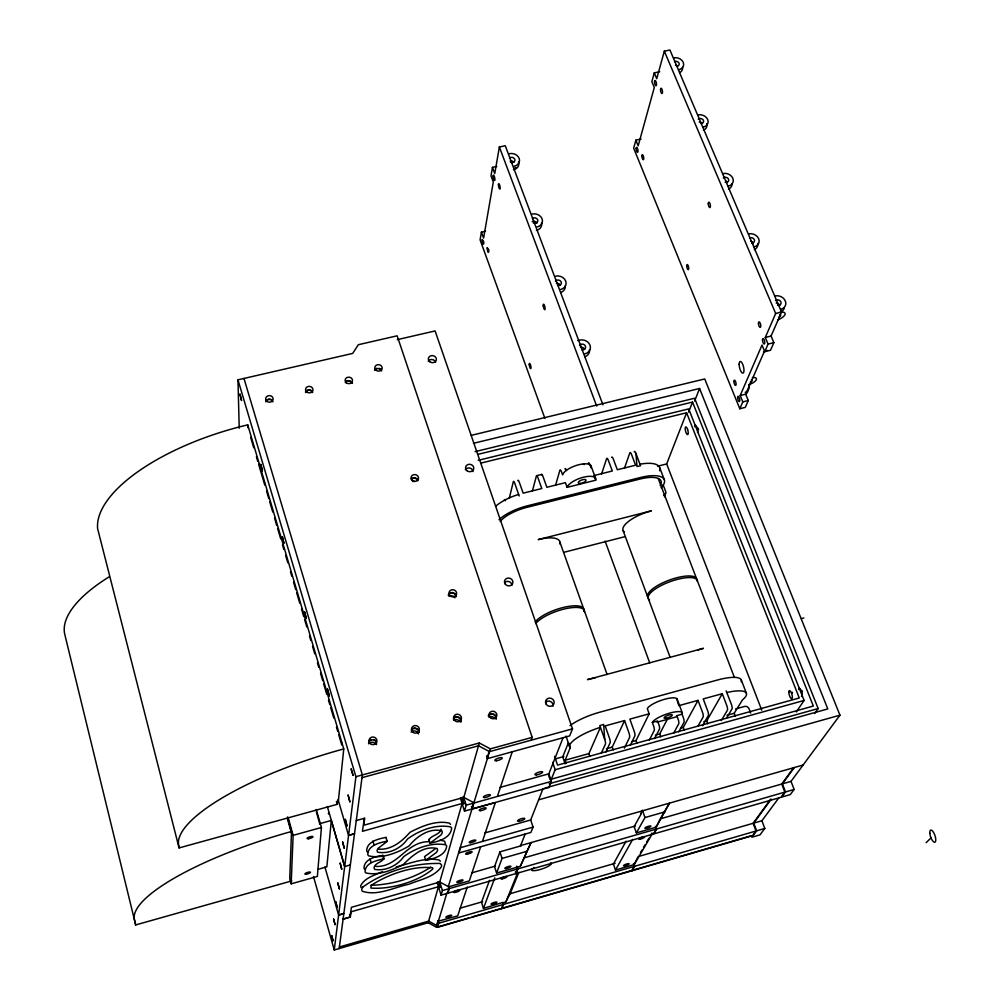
<?xml version="1.0" encoding="UTF-8"?>
<svg xmlns="http://www.w3.org/2000/svg" width="1000" height="1000" viewBox="0 0 1000 1000"><rect width="100%" height="100%" fill="white"/><g stroke="black" fill="none" stroke-linecap="round" stroke-linejoin="round"><path stroke-width="1.5" d="M289.913 827.65L289.975 826M445.5 844.1L444.613 841.175L439.988 840.163M287.45 817.05L291.512 831.513L289.738 878.688L291.163 883.838L317.375 876.438L321.413 827.5L316.25 809.5M291.163 883.838L293.125 835.35L288.062 817.362M328.45 814.038L328.562 812.788M319.575 823.713L331.312 820.45L326.85 866.838L317.863 869.362M341.975 742.862L341.763 744.95L338.663 734.5M337.25 804.312L337.625 800.738L338.413 800.525L343.762 748.938L247.725 424.862A154.225 63.338 -16.2 0 0 97.613 528.638L179.075 847.925L337.25 804.312L336.425 801.475M468.525 918L436.55 927.3L428.188 922.725L334.25 950L355.913 776.712L237.963 379.825L352.725 353.4L358.3 344.725L397.137 335.812L532.175 737.375L531.188 740.2M339.162 948.575L362.362 774.95L243.975 378.45M364.312 818.375L362.438 831.312L462.088 803.5L439.762 882.013L442.4 890.575L441.062 895.15L447.537 893.275L448.925 888.688L448.325 886.55L439.762 882.013L351.4 907.325L349.988 917.087L343.1 919.075M343.088 919.15L350.312 917.075L351.087 911.8L438.425 886.737L428.188 922.725M485.525 231.25L481.413 232.15L480.1 239.862L544.888 418.325M496.788 166.438L492.463 167.362L491.012 175.888L493.3 182.037L483.587 238.125L481.413 232.15M602.962 404.837L505.25 145.725L499.363 146.975L494.762 173.55L492.463 167.362M386 837.638L386.05 837.387C378.7 838.787 366.6 841.475 366.675 851.062L367.7 852.175M435.325 848.812L424.575 856.6L425.625 860.4C433.587 858.7 445.65 855.725 446.7 845.962L445.737 844.8C431.275 842.163 415.325 848.162 403.7 856.675C397.375 865.713 385.45 871.375 374.6 869.362L374.05 867.763C374.775 861.7 387.2 861.912 382.788 855.2M387.137 841.413L387.175 841.162C379.85 842.588 367.738 845.225 367.775 854.812L368.8 855.913C382.55 858.913 397.25 852.9 409.05 845.987C416.75 836.388 429.237 827.675 441.962 830.8L442.287 832.837L441.1 834.887L429.963 843.213C438.275 841.538 450.613 838.263 451.662 828.15L450.7 826.912C435.875 823.938 419.375 830.212 407.5 839.038C401.1 848.413 388.762 854.425 377.587 852.15L377.038 850.462L378.025 848.413L387.137 841.413L386.05 837.387M509.338 498L513.312 481.737A3.575 0.8 76.1 0 1 514.788 483.325L519.163 496M441.125 829.125C440.05 836.025 425.575 835.725 429.963 843.213M425.625 860.4L436.438 852.425L437.575 850.475L437.25 848.562C423.562 845.188 412.088 855.8 403.175 864.6C391.925 870.138 378.713 875.788 366.05 873L365.05 871.963C365.05 862.725 376.9 860.35 383.888 858.888M532.425 490.863L536.375 476.025A3.575 0.838 76 0 1 537.888 477.6L541.788 488.537L523.15 493.175L519.288 482.212A3.575 0.812 76.1 0 0 517.8 480.625M641.1 139.05L635.862 140.175L633.675 148.188L739.8 408.738L745.263 407.4L748.3 400.525L745.688 394.162L764.675 350.712M659.75 71.725L654.262 72.862L651.85 81.7L654.287 87.525L638.175 145.838L635.862 140.175M739.8 408.738L742.8 401.875L740.2 395.5L762 345.075L764.762 351.662L770.5 350.288L773.863 342.675L771.075 336.062L781.538 312.1L669.925 50L664.338 51.15L656.712 78.713L654.262 72.862M356.262 820.612L364.738 818.15L363.7 825.263L463.825 797.375L479.3 742.987L490.363 748.85L532.175 737.375M555.625 485.087L559.9 470.213A3.562 0.875 76 0 1 561.475 471.763L562.6 474.875A15.175 5.713 -20 0 1 578.862 464.712A15.175 5.713 -20 0 1 591.087 467.812L589.95 464.712A3.55 0.925 76 0 0 588.325 463.175M466.225 805.163L473.65 803.088L471.85 809.05L464.5 811.112L466.225 805.163L463.488 796.562M436.625 925.45L437.875 921.287L457.7 915.875L467.25 887.138M488.963 751.35L487.4 758.65L569.675 735.888L572.5 728.85L435.1 330.938L397.3 339.637M436.55 927.3L437.038 925.688L428.65 921.1L339.363 947.013M438.3 921.513L446.9 893M448.325 886.55L490.363 748.85M438.775 923.225L503.15 904.513L501.463 908.688L437.537 927.3L438.775 923.225L437.95 920.512M601.538 474.1L606.625 458.65A3.55 0.95 76 0 1 608.288 460.175L612.325 470.988L593.95 475.562M480.65 846.812L469.325 880.888L448.762 886.787M482.463 841.35L495.35 802.575L471.85 809.05M497.425 796.338L512.212 751.825M624.388 468.413L629.812 452.912A3.538 0.988 76 0 1 631.525 454.425L635.612 465.2L617.325 469.738L613.275 458.938A3.55 0.963 76 0 0 611.6 457.425M489.538 880.3L481.512 902.275L483.45 908.4L502.887 902.4M521.087 845.812L499.938 851.838L494.538 866.6L496.6 873.05L520.312 866.325L530.988 842.6L520.312 866.325M483.45 908.4L494.787 877.913M496.6 873.05L502.05 858.425L499.938 851.838M761.762 710.188L666.663 463.95L686.6 412.762L481.15 463.025M688.6 412.113L692.537 402.062L478.013 454.325M694.625 401.062L699.575 388.488L473.475 443.3M520.288 846.425L525.288 833.725M460.6 847.55L458.963 852.975L530.913 832.438L533.062 827.1L530.7 819.963L543.075 788.525M471.438 806.413L472.238 808.938L548.975 787.463L551.425 781.363L548.875 773.8L562.987 737.95M551.175 779.663L555.138 769.725L552.638 762.337M770.6 799.325L753.125 823.288L756.025 831L752.55 835.675L501.737 908.675L503.462 904.412L502.987 902.725M517.3 867.1L517.812 868.888L515.913 873.6L653.425 834.013L656.325 829.075L655.35 826.325M517.475 868.988L515.575 873.688L447.875 893.175L449.275 888.6L517.475 868.988L516.562 866.175M502.95 902.8L505.825 901.975L517.825 872.45M505.825 901.975L510.15 893.7L518.862 872.362M566.138 763.112L565.15 760.2L570.225 747.763L568.462 742.625L562.725 756.838L565.138 763.9M764.762 351.662L768.088 344.062L765.3 337.438L775.662 313.488L781.538 312.1M589.888 756.388L588.913 753.6L600.413 727.312L599.8 725.588L603.65 724.438L604.738 739.4A3.825 0.887 74.3 0 1 605.413 744.1L601.175 753.425M605.825 752.138L610.112 742.8A3.825 0.887 74.3 0 0 609.438 738.1L605.15 725.925L624.575 720.575L628.9 732.712A3.812 0.925 74.2 0 1 629.562 737.412L624.388 748.138M613.212 749.9L612.238 747.125L624.575 720.575M630.262 745.35L634.85 735.938A3.812 0.938 74.2 0 0 634.2 731.25L629.862 719.125L649.188 713.8L647.312 708.637A15.95 4.275 -19.7 0 1 664.862 699.2A15.95 4.275 -19.7 0 1 677 700.487M637.087 743.462L636.038 740.525L649.188 713.8M793.637 767.725L781.75 784.038L784.862 792.125L781.05 797.262L653.75 833.913L656.663 828.975L656.062 827.325L659.688 820.05M656.062 827.325L669.488 803.112L660.288 818.838L781.75 784.038M632.038 870.75L634.675 866.275L634.125 864.7L638.15 856.612L753.125 823.288M649.375 740.037L654.2 730.575A3.8 0.963 74.1 0 0 653.562 725.888L652.312 722.438A16 4.188 -19.7 0 1 669.938 713.037A16 4.188 -19.7 0 1 682.075 714.212L683.35 717.663A3.787 1.013 73.9 0 1 683.95 722.337L678.775 731.862M654.575 738.587L659.463 729.125A3.8 0.975 74 0 0 658.838 724.438L657.575 720.975L652.312 722.438M655.425 735.138L659.712 733.95L667.412 719.112M682.075 714.212L676.838 715.662L676.175 716.9L656.95 722.212M673.6 733.3L678.713 723.787A3.8 1.013 74 0 0 678.1 719.112L676.838 715.662M680.425 728.2L683.275 727.4L698.037 700.362L702.513 712.35A3.787 1.05 73.8 0 1 703.1 717.025L698.088 725.925M640.812 813.487L642.25 810.888M626.075 841.175L613.413 864.05L615.475 870.037L634.188 864.613M641.325 813.625L634.138 826.6L636.35 832.9L656.125 827.225M615.475 870.037L632.725 839.35M636.35 832.9L644.975 817.55L665.2 811.775M702.513 725.763L708.312 715.588A3.787 1.062 73.8 0 0 707.725 710.913L703.238 698.925L722.275 693.7L726.8 705.638A3.775 1.087 73.7 0 1 727.362 710.312L721.325 720.525M703.888 721.688L706.725 720.9L722.275 693.7M640.462 852.675L641.988 850.05M643.525 847.438L645.062 844.812M646.6 842.188L648.913 838.25M650.438 835.638L651.975 833.012M634.125 864.7L652.325 833.713M631.725 870.85L634.362 866.363L633.45 863.737M726.612 718L731.95 709.038A3.775 1.1 73.7 0 0 731.388 704.375L726.137 690.837M727 715.263L734.2 713.263L742.438 699.938A31.812 8.275 -20 0 0 726.787 692.537M796.275 711.963L804.1 700.45L688.688 408.913L478.2 460.337M814.638 713.55L818.162 708.538L694.613 398.237L475.087 451.65M779.05 797.562L761.912 820.75L764.812 828.45L759.987 834.862L751.875 837.225L756.625 830.825L753.737 823.112L771.225 799.137M471.225 435.363L704.737 378.963L839.95 715.175L791.012 781.375L794.137 789.463L790.263 794.613L781.675 797.087L785.5 791.95L782.387 783.85L794.287 767.537M926.137 842.675L931 837.9M430.85 867.075C413.6 878.575 391.662 884.7 371.025 885.3M381.375 855.6C374.637 856.725 363.862 859.7 363.975 868.3L364.988 869.35M382.512 871.637C374.825 875.188 364.75 877.675 360.675 885.763L361.025 887.55M396.213 866.912C410.05 863.462 424.538 857.262 438.975 859.938L440.363 861.237M503.462 904.412L634.362 866.363M634.675 866.275L756.025 831M756.625 830.825L764.812 828.45M472.025 916.975L630.212 870.938M630.525 870.85L750.7 835.875M460.213 908.175L482.638 901.675M510.15 893.7L615.138 863.288M753.737 823.112L761.912 820.75M324.925 866.988L338.625 915.075L343.85 913.487M338.625 915.075L343.837 913.575M442.4 890.575L448.925 888.688M517.812 868.888L656.325 829.075M656.663 828.975L784.862 792.125M785.5 791.95L794.137 789.463M520.625 845.562L803.1 765.025M502.05 858.425L526.337 851.475M471.8 872.837L495.487 866.05M524.862 857.625L635.462 825.95M782.387 783.85L791.012 781.375M460.562 847.663L533.062 827.1M109.038 576.888A150.8 55.938 -15.8 0 0 64.775 634.388L135.675 924.938L291.85 880.875M331.312 820.45L344.675 866.6L350.337 864.9M484.9 832.913L530.7 819.963M544.812 788.112L827.788 708.913L699.575 388.488M538.625 799.825L839.95 715.175M555.138 769.725L804.1 700.45M499.825 787.463L548.875 773.8M348.587 835.35L354.513 833.688L348.562 835.462L338.075 799.55M474.038 802.987L551.425 781.363M549.087 783.763L818.162 708.538M291.512 831.513L285.788 833.1A159.887 39.462 -16.9 0 0 134.438 919.6L135.675 924.938M554.925 759L563.837 756.525M735.6 708.925L744.5 706.462A3.638 3.3 33.5 0 1 749.05 708.812L750.688 713.088M293.125 835.35L321.413 827.5M565.15 760.2L588.913 753.6M606.462 748.725L612.238 747.125M631.725 741.712L636.038 740.525M572.5 728.85L489.513 751.637L478.5 745.788L362 777.663M698.037 700.362L678.9 705.625L677.475 701.775M355.913 776.712L479.3 742.987M801.488 618.612L803.863 617.962M563.713 552.35L625.075 536.638M428.275 841.663C405.988 842 397.962 867.45 375.838 866.425M657.6 466.213L666.663 463.95M541.425 474.775A3.575 0.85 76 0 1 542.95 476.35L546.862 487.275L565.413 482.663L567.112 487.337L595.675 480.225L594.388 476.725M536.725 475.675L541.775 474.425M740.2 395.5L745.688 394.162M742.8 401.875L748.3 400.525M768.088 344.062L773.863 342.675M765.3 337.438L771.075 336.062M577.775 340.562L579.8 340.087A8.113 7.013 14.9 0 1 590 345.163A8.113 7.013 14.9 0 1 584.987 353.812M378.85 849.2C391.987 849.875 401.962 841.325 410.062 832.25C421.85 826.213 436.138 819.95 449.538 823.188L450.5 824.438M463.825 797.375L474.075 802.862M570.225 747.763L570.05 747.588A32.125 8.5 -19.2 0 1 600.413 727.312L604.738 739.4M462.388 797.325L463.913 804.112L461.8 797.487M438.6 881.575L439.95 887.513L438.125 881.6M664.338 51.15L775.775 313.762M692.537 402.062L813.337 706.05L550.025 779.55L548.538 775.113M686.6 412.762L799.275 697.962L557.575 765.125L554.575 756.287M659.625 467.537L664.338 479.775M741.263 679.912L746.413 693.325M663.05 484.675L665.7 491.562A3.425 3.038 21.2 0 1 663.662 495.363M658.15 478.375L696.6 578.737M697.212 580.337L734.225 676.95M635.913 453.338L640.537 465.775L637.025 466.538L635.913 453.338A3.538 1 76 0 0 634.188 451.838M734.2 713.263L735.288 716.1M499.363 146.975L596.688 406.1M706.725 720.9L707.812 723.8M623.112 530.638L647.75 597.025M648.337 598.625L669.938 656.812M591.038 465.938L595.638 478.375M677.138 699.038L682.225 712.788M683.275 727.4L684.35 730.325M605.112 541.138L649.712 662.862M659.712 733.95L660.775 736.875M559.8 541.838L583.825 609.225M584.4 610.862L607.1 674.513M642.375 810.188L644.975 817.55M565.988 736.1L569.75 747.075M486.562 755.825L487.45 758.512M515.375 871.912L515.913 873.6M460.375 798.088L464.5 811.112M428.875 839.312L430.012 843M437.15 882.412L441.062 895.15M436.637 924.375L437.537 927.3M382.75 855.425L383.85 859.112M372.925 841.075L374.05 844.862M250.662 437.4L253.762 447.85M256.413 456.812L257.738 461.287M258.625 464.275L264.812 485.175M266.588 491.15L268.8 498.612M269.675 501.6L272.775 512.05M274.55 518.025L276.75 525.487M277.638 528.475L280.738 538.925M282.5 544.9L283.825 549.375M285.6 555.35L287.812 562.812M290.462 571.763L291.788 576.25M293.562 582.212L295.775 589.688M296.65 592.675L299.75 603.125M301.525 609.087L303.725 616.562M304.613 619.538L306.825 627.013M309.475 635.962L310.8 640.45M312.575 646.413L314.788 653.888M317.438 662.837L318.762 667.312M320.538 673.288L322.75 680.75M323.625 683.737L326.725 694.188M328.488 700.163L329.825 704.638M330.7 707.625L333.8 718.075M336.45 727.038L337.775 731.513M370.025 858.8L371.112 862.5M327.312 806.488L344.688 866.5M349.575 914.525L350.312 917.075M316.375 811.912L319.825 823.925M313.512 876.587L334.25 950M287.387 818.637L291.45 833.125M179.075 847.925L178.388 842.913A164.638 44.9 -17.2 0 1 343.762 748.938M237.963 379.825L239.225 428.237M247.725 424.862L247.775 427.638M802.475 691.675A4.237 1.375 73.3 0 1 802.275 690.825M698.612 429.738A3.962 1.238 76 0 1 698.175 428.162M798.662 689.538A4.237 1.363 73.3 0 1 801.388 691.025A4.237 1.363 73.3 0 1 801.425 696.513M694.688 426.737A3.962 1.238 76 0 1 696.8 426.987L697.075 427.7A3.962 1.238 76 0 1 697.562 432.537M550.588 862.887A10.425 2.275 -18.6 0 1 547.925 866.475A10.425 2.275 -18.6 0 1 536.362 870.4L535.5 870.525A10.425 2.275 -18.6 0 1 532.45 868.575M533.525 867.8A10.425 2.275 -18.6 0 1 534.188 867.387M664.538 494.462A3.425 3.025 21.3 0 1 664.425 496.8M661.175 487.775A30.387 10.925 -20.5 0 0 640.713 477.463L527.163 505.875A30.675 11.2 -19.3 0 0 498.963 519.738M500.163 521.425A27.113 9.9 -19.3 0 1 526.763 507.388L640.15 479A26.862 9.65 -20.5 0 1 660.263 485.5M495.775 506.125A30.587 11.35 -19.3 0 1 518.612 494.425M639.95 464.225A30.3 11.062 -20.5 0 1 659.6 470.8M564.925 468.963A3.562 0.887 76 0 1 566.512 470.513M583.312 464.412A3.55 0.912 76 0 1 584.3 464.613M504.35 499.938A3.487 0.75 76 0 1 505.475 500.775M567.112 487.337A15.213 5.637 -20 0 1 583.45 477.225A15.213 5.637 -20 0 1 595.675 480.225M570.013 725.675A32.038 8.675 -19.2 0 1 599.825 712.2L717.55 680A31.725 8.45 -20 0 1 741.225 681.8M648.25 597.75A26.088 8.2 -20.2 0 1 670.212 579.775A26.088 8.2 -20.2 0 1 696.675 580.525M624.4 532.112A25.712 8.875 -20.4 0 1 628.4 521.512A25.712 8.875 -20.4 0 1 651.338 510.863L538.212 539.6A25.962 9.1 -19.3 0 1 559.663 543.875M535.188 621.987A26.337 8.413 -19.2 0 1 564.725 607.125A26.337 8.413 -19.2 0 1 583.625 611.138M535.763 623.638A26.35 8.4 -19.2 0 1 564.025 609.062A26.35 8.4 -19.2 0 1 584.438 611.775M595.163 677.95A26.738 7.662 -19.2 0 0 587.5 679.613L703.425 648.325A26.475 7.462 -20.1 0 0 698.162 649.925M649.6 599.963A26.1 8.175 -20.2 0 1 668.263 582.35A26.1 8.175 -20.2 0 1 697.387 581.188M792.438 693.025A4.25 1.363 73.4 0 1 792.3 692.212M767.15 350.35A7.775 3.05 -22.6 0 1 763.512 352M780.8 309.25A7.987 6.7 20.7 0 0 782.925 308.4L783.525 307.975A7.987 6.7 20.7 0 0 785.7 302.288L785.525 301.575A7.987 6.7 20.7 0 0 775.125 295.95M775.512 300.625A3.2 2.675 20.7 0 1 780.888 301.9A3.2 2.675 20.7 0 1 777.475 305.238M673.713 57.838A7.512 6.012 14.5 0 1 683.225 62.337A7.512 6.012 14.5 0 1 678.775 69.737M674.538 61.638A3.013 2.413 14.5 0 1 679.038 63.2A3.013 2.413 14.5 0 1 676.5 66.225M723 173.55A7.738 6.35 17.2 0 1 732.812 178.263A7.738 6.35 17.2 0 1 728.35 186.125M732.075 183.713A7.725 6.338 17.2 0 1 728.562 189.088M725.725 181.05A3.088 2.537 17.2 0 1 727.312 182.638M698.012 114.9A7.625 6.175 15.8 0 1 707.675 119.5A7.625 6.175 15.8 0 1 703.225 127.125M698.3 119.188A3.05 2.475 15.8 0 1 703.275 120.087A3.05 2.475 15.8 0 1 700.888 123.525M706.762 123.675A7.612 6.175 15.8 0 1 703.5 130.213M699.212 122.037A3.038 2.462 15.8 0 1 701.95 123.325M748.688 233.875A7.862 6.525 18.8 0 1 758.675 238.7A7.862 6.525 18.8 0 1 754.2 246.812M749.638 238.012A3.15 2.612 18.8 0 1 754.338 239.675A3.15 2.612 18.8 0 1 751.762 243.012M757.775 243.4A7.837 6.513 18.8 0 1 754.338 249.638M750.65 241.1A3.137 2.6 18.8 0 1 753.225 243.7M748.775 384.613A7.425 6.362 21.4 0 1 745.238 392.375M748.025 389.4A7.412 6.362 21.4 0 1 745.312 394.513M784.312 307.625A7.975 6.688 20.7 0 1 782.138 311.175L781.525 311.588A7.975 6.688 20.7 0 1 780.163 312.225M723.312 177.975A3.1 2.537 17.2 0 1 728.525 179.2A3.1 2.537 17.2 0 1 725.175 182.325M776.25 303.05A3.188 2.675 20.7 0 1 779.688 305.825M682.537 67.237A7.5 6.012 14.5 0 1 679.75 72.625M675.713 65.075A3 2.4 14.5 0 1 677.625 66.25M780.163 312.288A8.012 3.225 -23 0 1 785.037 314.475A8.012 3.225 -23 0 1 777.513 319.913M779.737 314.7A3.2 1.288 -23 0 1 778.538 317.438M676.775 66.013A7.562 3.9 -24.6 0 1 677.412 66.037M752.35 377.587A7.538 2.888 -22.2 0 1 756.213 379.9A7.538 2.888 -22.2 0 1 748.6 384.725M751.312 379.837A3.013 1.15 -22.2 0 1 750.25 382.287M509.45 153.663A7.763 6.438 10.5 0 1 519.163 158.375A7.763 6.438 10.5 0 1 514.2 166.238M509.525 158.075A3.1 2.575 10.5 0 1 513.688 157.975A3.1 2.575 10.5 0 1 514.438 161.462A3.1 2.575 10.5 0 1 510.412 162.162M555.675 276.15A7.987 6.812 13.1 0 1 565.7 281.087A7.987 6.812 13.1 0 1 560.7 289.462M565.25 285.775A7.963 6.8 13.1 0 1 560.675 292.512M556.388 283.412A3.188 2.725 13.1 0 1 560.388 285.387M532.225 214.025A7.875 6.625 11.7 0 1 542.1 218.85A7.875 6.625 11.7 0 1 537.112 226.962M532.337 218.575A3.15 2.65 11.7 0 1 536.55 218.463A3.15 2.65 11.7 0 1 537.325 222.05A3.15 2.65 11.7 0 1 533.25 222.787M541.575 222.925A7.85 6.612 11.7 0 1 536.388 230.35M532.25 221.562A3.137 2.637 11.7 0 1 536.912 223.225M579.5 345.513A3.25 2.8 14.9 0 1 583.55 344.375A3.25 2.8 14.9 0 1 585.475 347.925A3.25 2.8 14.9 0 1 581.763 349.675M589.487 349.762A8.088 7 14.9 0 1 584.888 356.725M580.487 347.35A3.237 2.8 14.9 0 1 584.562 349.375M555.35 281.4A3.2 2.725 13.1 0 1 559.35 280.312A3.2 2.725 13.1 0 1 561.225 283.762A3.2 2.725 13.1 0 1 557.55 285.45M518.488 161.875A7.738 6.425 10.5 0 1 513.538 169.737M510.225 160.938A3.1 2.575 10.5 0 1 513.763 162.188M515.812 167.375A7.725 3.95 -21.2 0 1 515.325 167.838M514.775 168.3A7.725 3.95 -21.2 0 1 513.538 169.137M510.7 162.188A7.725 3.95 -21.2 0 1 513.612 161.925M488.587 716.05A3.95 3.725 19.3 0 1 495.913 718.812M448.387 595.638A3.837 3.55 11.9 0 1 455.95 596.525M411.538 479.175A3.75 3.375 8.2 0 1 417.837 480.688M374.913 370.15A3.663 3.212 6.1 0 1 381.613 370.95M368.575 743.7A3.987 3.812 5.7 0 1 372.987 739.875A3.987 3.812 5.7 0 1 376.425 744.6M411.375 730.362A3.962 3.787 11.2 0 1 418.812 732.175M453.325 719.025A3.95 3.75 15.8 0 1 460.637 721.8M265.788 401.875A3.713 3.275 0.7 0 1 272.962 401.887M305.525 392.6A3.7 3.262 2.7 0 1 312.663 392.625M345.3 382.625A3.675 3.237 4.6 0 1 352.05 383.438M305.525 391.637A4.112 3.625 2.7 0 1 312.638 391.662M346.413 381.138A4.088 3.6 4.6 0 1 350.5 381.15M351.35 381.725A4.088 3.6 4.6 0 1 352.438 383.35M266.45 400.15A4.125 3.65 0.7 0 1 267.312 399.575M268.3 399.212A4.125 3.65 0.7 0 1 270.438 399.212M271.438 399.588A4.125 3.65 0.7 0 1 272.288 400.163M453.775 720.15A4.375 4.15 15.9 0 1 459.775 721.612M368.975 743.512A4.412 4.225 5.6 0 1 375.925 744.3M411.112 732.125A4.387 4.188 11.3 0 1 418.5 733.913M411.662 729.275A4.4 4.2 11.2 0 1 412.55 728.6M413.6 728.162A4.4 4.2 11.2 0 1 415.875 728.138M416.938 728.55A4.4 4.2 11.2 0 1 419.25 732.163M453.587 717.95A4.387 4.162 15.8 0 1 460.5 718.737M460.975 719.737A4.387 4.162 15.8 0 1 461.062 721.912M368.688 741.587A4.425 4.237 5.7 0 1 371.325 739.575M373.612 739.55A4.425 4.237 5.7 0 1 376.337 741.488M488.2 715.837A4.387 4.15 19.3 0 1 496.337 718.913M488.9 717.175A4.363 4.138 19.4 0 1 494.888 718.637M448.363 594.587A4.263 3.938 11.9 0 1 449 593.763M449.862 593.125A4.263 3.938 11.9 0 1 454.1 593.1M455.012 593.725A4.263 3.938 11.9 0 1 456.375 596.512M449.2 596.375A4.25 3.925 11.9 0 1 455.037 597.788M504.688 582.5A4.225 3.887 15.7 0 1 512 585.225M545.588 702.25A4.35 4.075 23.4 0 1 553.025 706.15M374.55 369.963A4.062 3.562 6.1 0 1 376.975 368.312M379.075 368.325A4.062 3.562 6.1 0 1 381.575 370M428.25 361.238A4.025 3.525 8.5 0 1 435.637 362.125M465.3 469.738A4.125 3.7 11.2 0 1 473.038 471.587M411.238 478.9A4.162 3.75 8.2 0 1 417.8 479.688M412.55 481.512A4.15 3.738 8.2 0 1 414.688 481.512M353.075 775.387L351.188 769.025L353.075 775.387M239.975 394.15L241.525 400.438L239.975 394.15M482.137 239.825C482.825 248.888 485.538 241.25 482.137 239.825M487.163 247.95C487.825 257.038 490.613 249.412 487.163 247.95M260.812 464.4L262.387 470.8L260.812 464.4M282.325 536.912L283.925 543.4L282.413 536.875M304.525 611.763L306.262 618.375L304.525 611.763M327.475 689.1L329.25 695.863L327.475 689.1M348.125 795.113L349.875 801.8L348.125 795.113M345.288 819.375L346.975 825.837L345.288 819.375M342.638 842.013L344.275 848.263L342.638 842.013M362.713 887.138L361.712 889.338L362.062 891.112C377.05 896.55 393.787 887.4 408.638 884.325C419.862 879.688 434.338 877.275 441.538 866.587L441.463 864.775L440.062 863.475C413.45 862.8 384.363 871.425 362.713 887.138M340.163 863.162L341.737 869.225L340.163 863.162M371.312 885.275L370.825 888.05C390.15 889.725 417.837 881.812 432.8 869.062L432.675 867.812C412.863 865.438 388.137 874.4 371.312 885.275M337.837 882.987L339.363 888.863L337.837 882.987M335.662 901.587L337.137 907.288L335.662 901.587M333.612 919.087L335.05 924.625L333.612 919.087M331.688 935.575L333.075 940.962L331.775 935.688M687.562 429.325L687.288 428.612A3.962 1.225 76 0 0 685.2 428.8A3.962 1.225 76 0 0 687.487 434.6A3.962 1.225 76 0 0 687.562 429.325M929.8 833.2A6.463 2.288 71.1 0 0 934.663 842.312A6.463 2.288 71.1 0 0 933.875 832.95A6.463 2.288 71.1 0 0 929.8 833.2M502.075 878.85A3.188 0.7 -18.3 0 0 506.875 876.825A3.188 0.7 -18.3 0 0 502.638 877.412A3.188 0.7 -18.3 0 0 502.075 878.85M492.312 904.237A3.062 0.637 -18.3 0 0 496.912 902.312A3.062 0.637 -18.3 0 0 492.825 902.913A3.062 0.637 -18.3 0 0 492.312 904.237M506.037 868.55A3.237 0.725 -18.4 0 0 510.925 866.488A3.237 0.725 -18.4 0 0 506.625 867.062A3.237 0.725 -18.4 0 0 506.037 868.55M580.588 483.425A4.125 1.538 -20 0 0 586.025 480.087A4.125 1.538 -20 0 0 579.8 480.9A4.125 1.538 -20 0 0 580.588 483.425M666.413 718.125A4.338 1.137 -19.7 0 0 672.275 715.013A4.338 1.137 -19.7 0 0 665.863 716.225A4.338 1.137 -19.7 0 0 666.413 718.125M788.812 692.387A4.25 1.35 73.4 0 0 791.575 698.737A4.25 1.35 73.4 0 0 791.363 692.85A4.25 1.35 73.4 0 0 788.812 692.387M639.775 839.188A3.137 0.675 -19.2 0 0 644.613 837.163A3.137 0.675 -19.2 0 0 640.65 837.675A3.137 0.675 -19.2 0 0 639.775 839.188M624.513 865.85A3.013 0.625 -19 0 0 629.138 863.925A3.013 0.625 -19 0 0 625.312 864.463A3.013 0.625 -19 0 0 624.513 865.85M645.975 828.375A3.188 0.7 -19.2 0 0 650.888 826.312A3.188 0.7 -19.2 0 0 646.875 826.812A3.188 0.7 -19.2 0 0 645.975 828.375M758.45 323.275A2.812 0.988 76.9 0 0 760.175 327.388A2.812 0.988 76.9 0 0 760.2 323.237A2.812 0.988 76.9 0 0 758.45 323.275M708.275 203.675A2.75 0.938 78.2 0 0 709.9 207.562A2.75 0.938 78.2 0 0 709.862 203.375A2.75 0.938 78.2 0 0 708.275 203.675M660.55 89.275A2.688 0.875 79.3 0 0 661.838 93.525A2.688 0.875 79.3 0 0 662.188 89.925A2.688 0.875 79.3 0 0 660.55 89.275M654.538 81.512A2.675 0.862 79.4 0 0 655.812 85.75A2.675 0.862 79.4 0 0 656.15 82.15A2.675 0.862 79.4 0 0 654.538 81.512M641.912 155.6A2.55 0.8 78.6 0 0 643.125 159.675A2.55 0.8 78.6 0 0 643.438 156.35A2.55 0.8 78.6 0 0 641.912 155.6M636.163 148.25A2.537 0.787 78.7 0 0 637.375 152.3A2.537 0.787 78.7 0 0 637.675 148.988A2.537 0.787 78.7 0 0 636.163 148.25M686.725 265.887A2.6 0.85 77.6 0 0 688.25 269.625A2.6 0.85 77.6 0 0 688.188 265.725A2.6 0.85 77.6 0 0 686.725 265.887M739.137 364.312A6.012 2.037 76.5 0 0 742.775 373.175A6.012 2.037 76.5 0 0 742.788 364.45A6.012 2.037 76.5 0 0 739.137 364.312M733.938 381.463A2.675 0.887 76.4 0 0 735.55 385.412A2.675 0.887 76.4 0 0 735.55 381.562A2.675 0.887 76.4 0 0 733.938 381.463M737.625 397.6A2.662 0.887 76.2 0 0 739.237 401.562A2.662 0.887 76.2 0 0 739.237 397.725A2.662 0.887 76.2 0 0 737.625 397.6M762.487 339.9A2.812 0.988 76.7 0 0 764.212 344.012A2.812 0.988 76.7 0 0 764.237 339.9A2.812 0.988 76.7 0 0 762.487 339.9M543.237 305.587A2.825 0.725 77.2 0 0 544.763 309.7A2.825 0.725 77.2 0 0 544.5 305.512A2.825 0.725 77.2 0 0 543.237 305.587M498.438 184.625A2.763 0.675 78.1 0 0 499.712 189.05A2.763 0.675 78.1 0 0 499.787 185.5A2.763 0.675 78.1 0 0 498.438 184.625M493.162 176.05A2.75 0.675 78.1 0 0 494.425 180.463A2.75 0.675 78.1 0 0 494.5 176.912A2.75 0.675 78.1 0 0 493.162 176.05M529.263 364.688A2.688 0.65 76.8 0 0 530.7 368.638A2.688 0.65 76.8 0 0 530.438 364.738A2.688 0.65 76.8 0 0 529.263 364.688M306.212 874.175A2.95 0.725 -17 0 0 310.487 872.325A2.95 0.725 -17 0 0 306.3 872.85A2.95 0.725 -17 0 0 306.212 874.175M308.475 838.737A3.113 0.812 -17 0 0 313.012 836.75A3.113 0.812 -17 0 0 308.587 837.25A3.113 0.812 -17 0 0 308.475 838.737M412.212 480.375A3.762 3.388 8.2 0 0 418.438 478.85A3.762 3.388 8.2 0 0 413.7 474.7A3.762 3.388 8.2 0 0 412.212 480.375M375.962 370.15A3.675 3.225 6.1 0 0 382.062 368.738A3.675 3.225 6.1 0 0 377.463 364.762A3.675 3.225 6.1 0 0 375.962 370.15M450.188 595.825A3.85 3.562 11.9 0 0 456.538 594.188A3.85 3.562 11.9 0 0 451.662 589.837A3.85 3.562 11.9 0 0 450.188 595.825M489.613 716.912A3.962 3.738 19.3 0 0 496.413 716.838A3.962 3.738 19.3 0 0 492.725 711.225A3.962 3.738 19.3 0 0 489.613 716.912M454.175 719.912A3.962 3.762 15.8 0 0 461.012 719.837A3.962 3.762 15.8 0 0 457.35 714.212A3.962 3.762 15.8 0 0 454.175 719.912M412.7 732.087A3.975 3.8 11.2 0 0 419.288 730.3A3.975 3.8 11.2 0 0 414.275 725.7A3.975 3.8 11.2 0 0 412.7 732.087M370.2 743.575A4 3.825 5.7 0 0 376.838 741.775A4 3.825 5.7 0 0 371.838 737.15A4 3.825 5.7 0 0 370.2 743.575M346.238 382.7A3.688 3.25 4.7 0 0 352.375 381.262A3.688 3.25 4.7 0 0 347.788 377.262A3.688 3.25 4.7 0 0 346.238 382.7M306.65 391.925A3.713 3.262 2.7 0 0 312.838 390.475A3.713 3.262 2.7 0 0 308.263 386.463A3.713 3.262 2.7 0 0 306.65 391.925M266.737 401.225A3.725 3.287 0.7 0 0 272.987 399.775A3.725 3.287 0.7 0 0 268.412 395.725A3.725 3.287 0.7 0 0 266.737 401.225M454.95 892.425A3.212 0.7 -18 0 0 459.75 890.4A3.212 0.7 -18 0 0 455.4 891A3.212 0.7 -18 0 0 454.95 892.425M447.1 917.362A3.075 0.65 -18 0 0 451.688 915.438A3.075 0.65 -18 0 0 447.525 916.062A3.075 0.65 -18 0 0 447.1 917.362M484.812 797.525A3.713 0.95 -18.3 0 0 490.4 795.1A3.713 0.95 -18.3 0 0 485.425 795.612A3.713 0.95 -18.3 0 0 484.812 797.525M496.388 760.738A3.912 1.05 -18.4 0 0 502.275 758.15A3.912 1.05 -18.4 0 0 497.062 758.625A3.912 1.05 -18.4 0 0 496.388 760.738M458.137 882.3A3.262 0.725 -18.1 0 0 463.013 880.238A3.262 0.725 -18.1 0 0 458.6 880.837A3.262 0.725 -18.1 0 0 458.137 882.3M466.987 854.15A3.413 0.8 -18.1 0 0 472.113 851.963A3.413 0.8 -18.1 0 0 467.512 852.537A3.413 0.8 -18.1 0 0 466.987 854.15M470.6 842.675A3.475 0.825 -18.2 0 0 475.812 840.438A3.475 0.825 -18.2 0 0 471.138 841.012A3.475 0.825 -18.2 0 0 470.6 842.675M480.688 810.638A3.638 0.912 -18.3 0 0 486.163 808.263A3.638 0.912 -18.3 0 0 481.275 808.8A3.638 0.912 -18.3 0 0 480.688 810.638M536.425 774.9A4.088 1.05 -18.7 0 0 542.638 772.212A4.088 1.05 -18.7 0 0 537.263 772.738A4.088 1.05 -18.7 0 0 536.425 774.9M518.975 821.213A3.825 0.925 -18.5 0 0 524.763 818.725A3.825 0.925 -18.5 0 0 519.7 819.312A3.825 0.925 -18.5 0 0 518.975 821.213M505.138 583.962A4.25 3.887 15.6 0 0 512.438 583.913A4.25 3.887 15.6 0 0 508.462 578.05A4.25 3.887 15.6 0 0 505.138 583.962M546.25 704.325A4.363 4.088 23.4 0 0 553.725 704.25A4.363 4.088 23.4 0 0 549.6 698.088A4.363 4.088 23.4 0 0 546.25 704.325M429.613 361.637A4.037 3.525 8.5 0 0 436.287 360.075A4.037 3.525 8.5 0 0 431.188 355.712A4.037 3.525 8.5 0 0 429.613 361.637M466.863 470.637A4.138 3.713 11.2 0 0 473.675 468.963A4.138 3.713 11.2 0 0 468.413 464.4A4.138 3.713 11.2 0 0 466.863 470.637"/></g></svg>
